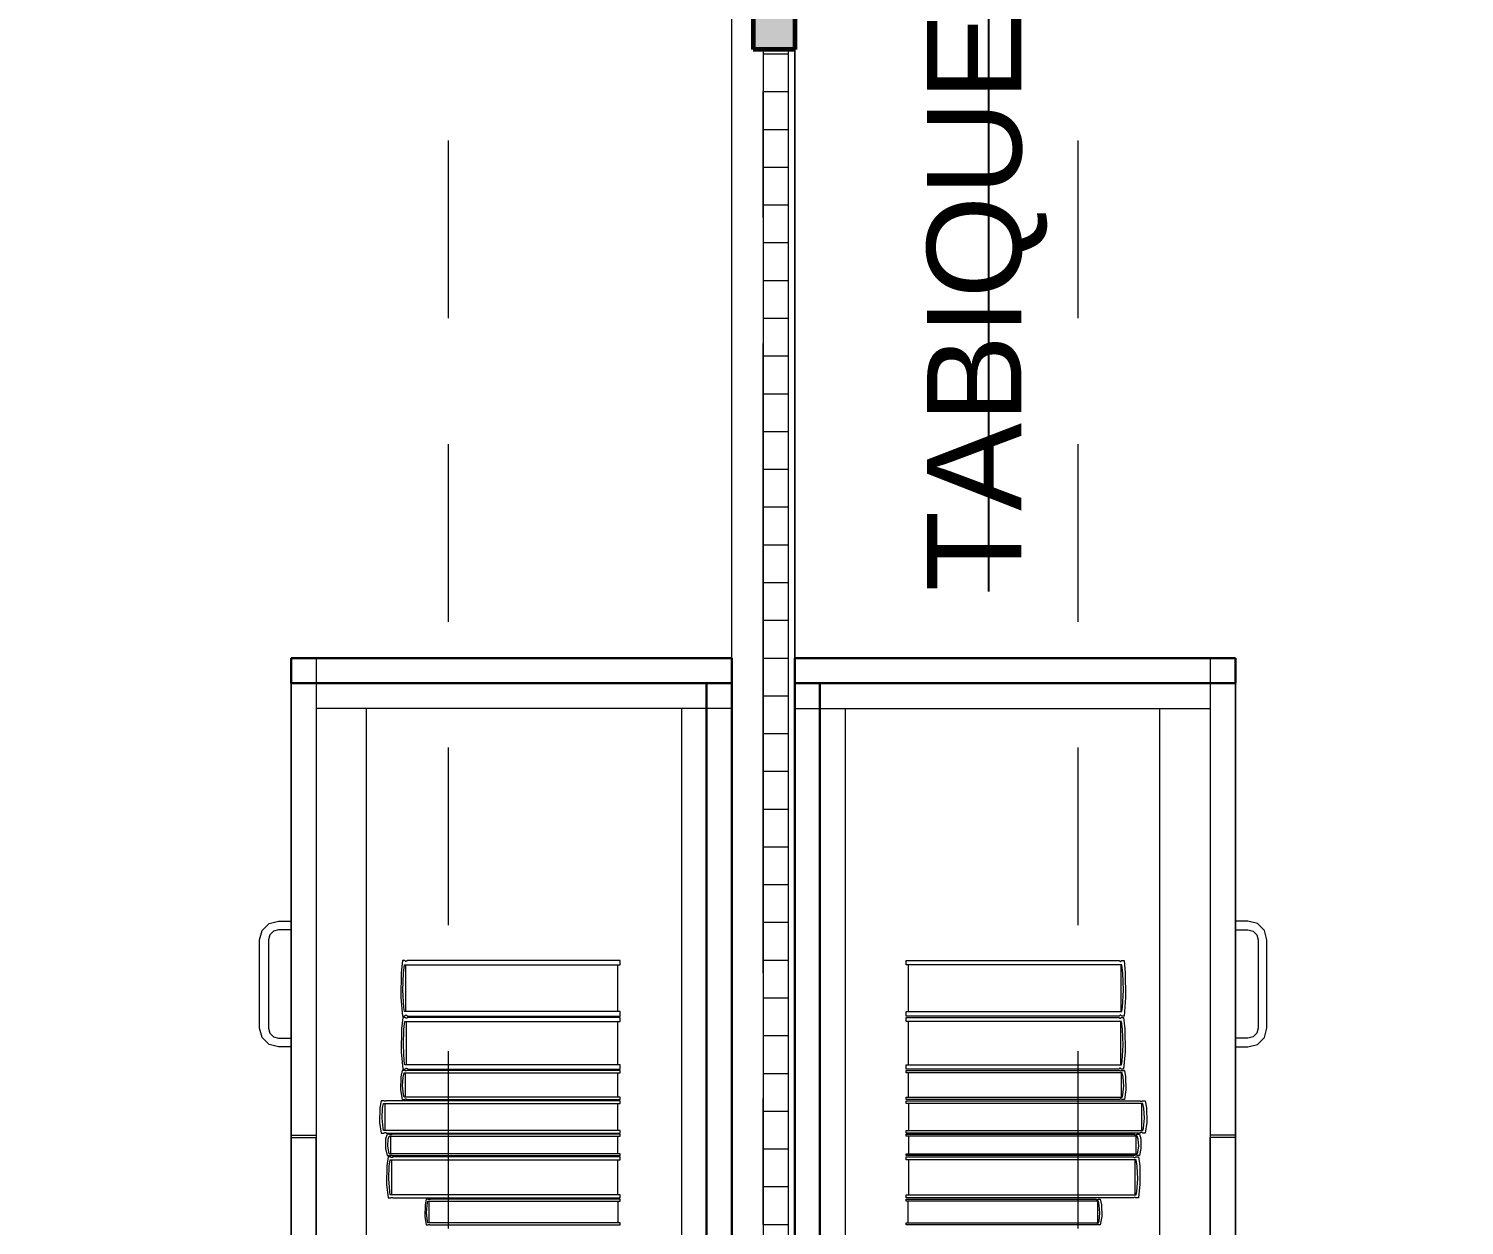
# Model space of a CAD drawing. Header units: inches. Extents: x -19 to 5698, y -728 to 92.
# Drawn here: x 122.237 to 123.377, y 31.649 to 32.6 of the extents above; entities that cross this region are included whole.
import ezdxf

# ---------------------------------------------------------------- set-up
doc = ezdxf.new("R2010")
doc.units = ezdxf.units.IN
doc.header["$MEASUREMENT"] = 0
doc.set_wipeout_variables(frame=1)
for name, pattern in [('Hidden Line', [0.195611, 0.141111, -0.0545]), ('Punto & Raya', [0.65, 0.5, -0.075, 0, -0.075]), ('Wipeout_Contour', [1, 0, -1])]:
    doc.linetypes.add(name, pattern=pattern)
doc.layers.get('0').update_dxf_attribs({"color": 61})
for name, color, linetype in [('02 _ ARQ _ ALB _ Ejes Generales', 251, 'Continuous'), ('02 _ ARQ _ ZON _ Espacio.3D', 7, 'Continuous'), ('08 _ STR _ EXT _ 09 Vigas', 251, 'Continuous'), ('Acabado - Muros', 7, 'Continuous'), ('Interior - Mobiliario', 7, 'Continuous'), ('Notas - Etiquetas', 7, 'Continuous')]:
    doc.layers.add(name, color=color, linetype=linetype)
doc.styles.add('Estilo_Generado_4', font='swisse.ttf')
doc.dimstyles.new('Estilo_Generado__8', dxfattribs={"dimtxt": 0.18, "dimasz": 0.0912, "dimexe": 0.18, "dimexo": 0.0625, "dimgap": 0, "dimtad": 0, "dimtih": 1, "dimtoh": 1, "dimdec": 4, "dimzin": 0, "dimdsep": 46, "dimcen": 0.09, "dimadec": 0, "dimazin": 0, "dimtfac": 1, "dimtdec": 4, "dimtmove": 0, "dimatfit": 3, "dimldrblk": 'ARROWHEAD_5', "dimfxl": 1, "dimtolj": 1, "dimtzin": 0, "dimarcsym": 0})

# ---------------------------------------------------------------- blocks, each defined once
blk = doc.blocks.new('ARROWHEAD_5')
at = {"linetype": 'Continuous', "lineweight": 0}
blk.add_hatch(color=0, dxfattribs=at).paths.add_polyline_path([(-1, 0.2679), (0, 0), (-1, -0.2679)])
at = {"color": 0, "linetype": 'Continuous', "lineweight": 0}
blk.add_line((0, 0), (-1, 0), dxfattribs=at)

msp = doc.modelspace()

# ---------------------------------------------------------------- linework, layer by layer
at = {"layer": '02 _ ARQ _ ZON _ Espacio.3D', "color": 254, "linetype": 'Continuous', "lineweight": 0, "flags": 128}
for points in [[(108.57, 31.0002), (112.57, 31.0001), (112.57, 29.6999), (115.57, 29.7), (115.57, 30.8002), (116.07, 30.8001), (116.07, 30.2), (116.67, 30.1999), (116.67, 29.7), (122.57, 29.7), (122.57, 30.2), (122.57, 30.6), (122.812, 30.6), (122.812, 39), (122.57, 39), (122.57, 39.75), (116.07, 39.75), (116.07, 39.65), (116.07, 39), (115.57, 39), (115.57, 39.4), (109.07, 39.4), (109.0699, 39), (108.5699, 39)], [(126.5479, 39.4), (123.07, 39.4), (123.07, 39), (122.845, 39), (122.845, 30.6), (123.07, 30.6), (123.07, 30.1999), (123.07, 29.75), (129.57, 29.75)]]:
    msp.add_lwpolyline(points, dxfattribs=at)
at = {"layer": 'Interior - Mobiliario', "color": 175, "linetype": 'Continuous', "lineweight": 13}
for p, q in [((122.775, 32.08), (122.465, 32.08)), ((122.465, 32.08), (122.465, 30.62)), ((122.775, 30.62), (122.775, 32.08)), ((122.865, 32.08), (123.175, 32.08)), ((122.865, 30.62), (122.865, 32.08)), ((123.175, 32.08), (123.175, 30.62)), ((122.505, 32.06), (122.465, 32.06)), ((122.465, 32.06), (122.465, 30.64)), ((122.755, 32.06), (122.505, 32.06)), ((122.505, 30.64), (122.505, 32.06)), ((122.755, 32.06), (122.755, 30.64)), ((122.885, 32.06), (123.135, 32.06)), ((122.885, 32.06), (122.885, 30.64)), ((123.135, 32.06), (123.175, 32.06)), ((123.135, 30.64), (123.135, 32.06)), ((123.175, 32.06), (123.175, 30.64)), ((122.42, 31.876), (122.422, 31.8835)), ((122.422, 31.8835), (122.4275, 31.889)), ((122.4275, 31.889), (122.435, 31.891)), ((122.431, 31.8829), (122.428, 31.88)), ((122.435, 31.884), (122.431, 31.8829)), ((122.435, 31.891), (122.445, 31.891)), ((122.445, 31.884), (122.435, 31.884)), ((122.445, 31.891), (122.445, 31.884)), ((123.205, 31.891), (123.195, 31.891)), ((123.195, 31.891), (123.195, 31.884)), ((123.195, 31.884), (123.205, 31.884)), ((123.2125, 31.889), (123.205, 31.891)), ((123.205, 31.884), (123.209, 31.8829)), ((123.209, 31.8829), (123.2119, 31.88)), ((123.218, 31.8835), (123.2125, 31.889)), ((123.22, 31.876), (123.218, 31.8835)), ((122.42, 31.806), (122.42, 31.876)), ((122.428, 31.88), (122.427, 31.876)), ((122.427, 31.876), (122.427, 31.806)), ((123.2119, 31.88), (123.213, 31.876)), ((123.213, 31.876), (123.213, 31.806)), ((123.22, 31.806), (123.22, 31.876)), ((122.5334, 31.8597), (122.5324, 31.85)), ((122.5352, 31.8597), (122.5334, 31.8597)), ((122.5353, 31.8596), (122.5352, 31.8597)), ((122.5355, 31.8593), (122.5353, 31.8596)), ((122.5358, 31.8591), (122.5355, 31.8593)), ((122.536, 31.859), (122.5358, 31.8591)), ((122.5363, 31.859), (122.536, 31.859)), ((122.5365, 31.8591), (122.5363, 31.859)), ((122.5368, 31.8592), (122.5365, 31.8591)), ((122.537, 31.8595), (122.5368, 31.8592)), ((122.5371, 31.8597), (122.537, 31.8595)), ((122.7063, 31.8597), (122.5371, 31.8597)), ((122.7063, 31.8562), (122.7063, 31.8597)), ((122.9336, 31.8562), (122.9336, 31.8597)), ((122.9336, 31.8597), (123.1028, 31.8597)), ((123.1028, 31.8597), (123.1029, 31.8595)), ((123.1029, 31.8595), (123.1032, 31.8592)), ((123.1032, 31.8592), (123.1034, 31.8591)), ((123.1034, 31.8591), (123.1037, 31.859)), ((123.1037, 31.859), (123.1039, 31.859)), ((123.1039, 31.859), (123.1042, 31.8591)), ((123.1042, 31.8591), (123.1044, 31.8593)), ((123.1044, 31.8593), (123.1046, 31.8596)), ((123.1046, 31.8596), (123.1047, 31.8597)), ((123.1047, 31.8597), (123.1066, 31.8597)), ((123.1066, 31.8597), (123.1075, 31.85)), ((122.5324, 31.85), (122.5322, 31.8303)), ((122.5338, 31.836), (122.5343, 31.8496)), ((122.5343, 31.8496), (122.5351, 31.8562)), ((122.5351, 31.8562), (122.7063, 31.8562)), ((122.5359, 31.8562), (122.5359, 31.8191)), ((122.7046, 31.8191), (122.7046, 31.8562)), ((123.1049, 31.8562), (122.9336, 31.8562)), ((122.9354, 31.8191), (122.9354, 31.8562)), ((123.104, 31.8562), (123.104, 31.8191)), ((123.1057, 31.8496), (123.1049, 31.8562)), ((123.1061, 31.836), (123.1057, 31.8496)), ((123.1075, 31.85), (123.1078, 31.8303)), ((122.5346, 31.8224), (122.5338, 31.836)), ((123.1054, 31.8224), (123.1061, 31.836)), ((122.5322, 31.8303), (122.5334, 31.8155)), ((123.1078, 31.8303), (123.1066, 31.8155)), ((122.5337, 31.8145), (122.5328, 31.8055)), ((122.5334, 31.8155), (122.5352, 31.8155)), ((122.5356, 31.8145), (122.5337, 31.8145)), ((122.5351, 31.8191), (122.5346, 31.8224)), ((122.7063, 31.8191), (122.5351, 31.8191)), ((122.5352, 31.8155), (122.5354, 31.8158)), ((122.5354, 31.8158), (122.5356, 31.816)), ((122.5356, 31.816), (122.5358, 31.8162)), ((122.5357, 31.8144), (122.5356, 31.8145)), ((122.5359, 31.8141), (122.5357, 31.8144)), ((122.5358, 31.8162), (122.5361, 31.8163)), ((122.5361, 31.814), (122.5359, 31.8141)), ((122.5361, 31.8163), (122.5363, 31.8163)), ((122.5364, 31.8139), (122.5361, 31.814)), ((122.5363, 31.8163), (122.5366, 31.8162)), ((122.5366, 31.8139), (122.5364, 31.8139)), ((122.5366, 31.8162), (122.5368, 31.816)), ((122.5369, 31.8139), (122.5366, 31.8139)), ((122.5368, 31.816), (122.5371, 31.8157)), ((122.5371, 31.8141), (122.5369, 31.8139)), ((122.5371, 31.8157), (122.5371, 31.8155)), ((122.5371, 31.8155), (122.7063, 31.8155)), ((122.5373, 31.8143), (122.5371, 31.8141)), ((122.5375, 31.8145), (122.5373, 31.8143)), ((122.7063, 31.8145), (122.5375, 31.8145)), ((122.7063, 31.8155), (122.7063, 31.8191)), ((122.7063, 31.8112), (122.7063, 31.8145)), ((122.9336, 31.8155), (122.9336, 31.8191)), ((122.9336, 31.8191), (123.1049, 31.8191)), ((123.1028, 31.8155), (122.9336, 31.8155)), ((122.9336, 31.8112), (122.9336, 31.8145)), ((122.9336, 31.8145), (123.1025, 31.8145)), ((123.1025, 31.8145), (123.1026, 31.8143)), ((123.1026, 31.8143), (123.1028, 31.8141)), ((123.1029, 31.8157), (123.1028, 31.8155)), ((123.1028, 31.8141), (123.1031, 31.8139)), ((123.1031, 31.816), (123.1029, 31.8157)), ((123.1034, 31.8162), (123.1031, 31.816)), ((123.1031, 31.8139), (123.1033, 31.8139)), ((123.1033, 31.8139), (123.1036, 31.8139)), ((123.1036, 31.8163), (123.1034, 31.8162)), ((123.1039, 31.8163), (123.1036, 31.8163)), ((123.1036, 31.8139), (123.1038, 31.814)), ((123.1038, 31.814), (123.1041, 31.8141)), ((123.1041, 31.8162), (123.1039, 31.8163)), ((123.1043, 31.816), (123.1041, 31.8162)), ((123.1041, 31.8141), (123.1043, 31.8144)), ((123.1046, 31.8158), (123.1043, 31.816)), ((123.1043, 31.8144), (123.1044, 31.8145)), ((123.1044, 31.8145), (123.1062, 31.8145)), ((123.1047, 31.8155), (123.1046, 31.8158)), ((123.1066, 31.8155), (123.1047, 31.8155)), ((123.1049, 31.8191), (123.1054, 31.8224)), ((123.1062, 31.8145), (123.1072, 31.8055)), ((122.422, 31.7985), (122.42, 31.806)), ((122.427, 31.806), (122.428, 31.802)), ((122.428, 31.802), (122.431, 31.7991)), ((122.5328, 31.8055), (122.5325, 31.7871)), ((122.5342, 31.7924), (122.5346, 31.8051)), ((122.5346, 31.8051), (122.5354, 31.8112)), ((122.5354, 31.8112), (122.7063, 31.8112)), ((122.5363, 31.8112), (122.5363, 31.7767)), ((122.7046, 31.7767), (122.7046, 31.8112)), ((123.1045, 31.8112), (122.9336, 31.8112)), ((122.9354, 31.7767), (122.9354, 31.8112)), ((123.1037, 31.8112), (123.1037, 31.7767)), ((123.1053, 31.8051), (123.1045, 31.8112)), ((123.1058, 31.7924), (123.1053, 31.8051)), ((123.1072, 31.8055), (123.1074, 31.7871)), ((123.2119, 31.802), (123.209, 31.7991)), ((123.213, 31.806), (123.2119, 31.802)), ((123.218, 31.7985), (123.22, 31.806)), ((122.4275, 31.793), (122.422, 31.7985)), ((122.435, 31.791), (122.4275, 31.793)), ((122.431, 31.7991), (122.435, 31.798)), ((122.435, 31.798), (122.445, 31.798)), ((122.445, 31.791), (122.435, 31.791)), ((122.445, 31.798), (122.445, 31.791)), ((122.5349, 31.7798), (122.5342, 31.7924)), ((123.105, 31.7798), (123.1058, 31.7924)), ((123.205, 31.798), (123.195, 31.798)), ((123.195, 31.798), (123.195, 31.791)), ((123.195, 31.791), (123.205, 31.791)), ((123.209, 31.7991), (123.205, 31.798)), ((123.205, 31.791), (123.2125, 31.793)), ((123.2125, 31.793), (123.218, 31.7985)), ((122.5325, 31.7871), (122.5337, 31.7734)), ((122.5354, 31.7767), (122.5349, 31.7798)), ((123.1045, 31.7767), (123.105, 31.7798)), ((123.1074, 31.7871), (123.1062, 31.7734)), ((122.5322, 31.7673), (122.5319, 31.757)), ((122.5331, 31.7724), (122.5322, 31.7673)), ((122.535, 31.7724), (122.5331, 31.7724)), ((122.5336, 31.76), (122.534, 31.7671)), ((122.5337, 31.7734), (122.5356, 31.7734)), ((122.534, 31.7671), (122.5348, 31.7705)), ((122.5348, 31.7705), (122.7063, 31.7705)), ((122.5351, 31.7723), (122.535, 31.7724)), ((122.5353, 31.7722), (122.5351, 31.7723)), ((122.5355, 31.7721), (122.5353, 31.7722)), ((122.7063, 31.7767), (122.5354, 31.7767)), ((122.5358, 31.772), (122.5355, 31.7721)), ((122.5356, 31.7734), (122.5357, 31.7736)), ((122.5357, 31.7736), (122.5359, 31.7738)), ((122.5357, 31.7705), (122.5357, 31.7511)), ((122.5361, 31.772), (122.5358, 31.772)), ((122.5359, 31.7738), (122.5362, 31.774)), ((122.5363, 31.772), (122.5361, 31.772)), ((122.5362, 31.774), (122.5364, 31.7741)), ((122.5365, 31.7721), (122.5363, 31.772)), ((122.5364, 31.7741), (122.5367, 31.7741)), ((122.5368, 31.7723), (122.5365, 31.7721)), ((122.5367, 31.7741), (122.5369, 31.774)), ((122.5369, 31.7724), (122.5368, 31.7723)), ((122.5369, 31.774), (122.5372, 31.7738)), ((122.7063, 31.7724), (122.5369, 31.7724)), ((122.5372, 31.7738), (122.5374, 31.7735)), ((122.5374, 31.7735), (122.5375, 31.7734)), ((122.5375, 31.7734), (122.7063, 31.7734)), ((122.7046, 31.7511), (122.7046, 31.7705)), ((122.7063, 31.7734), (122.7063, 31.7767)), ((122.7063, 31.7705), (122.7063, 31.7724)), ((122.9336, 31.7734), (122.9336, 31.7767)), ((122.9336, 31.7767), (123.1045, 31.7767)), ((123.1025, 31.7734), (122.9336, 31.7734)), ((122.9336, 31.7705), (122.9336, 31.7724)), ((122.9336, 31.7724), (123.103, 31.7724)), ((123.1051, 31.7705), (122.9336, 31.7705)), ((122.9354, 31.7511), (122.9354, 31.7705)), ((123.1026, 31.7735), (123.1025, 31.7734)), ((123.1028, 31.7738), (123.1026, 31.7735)), ((123.103, 31.774), (123.1028, 31.7738)), ((123.1033, 31.7741), (123.103, 31.774)), ((123.103, 31.7724), (123.1032, 31.7723)), ((123.1032, 31.7723), (123.1034, 31.7721)), ((123.1035, 31.7741), (123.1033, 31.7741)), ((123.1034, 31.7721), (123.1036, 31.772)), ((123.1038, 31.774), (123.1035, 31.7741)), ((123.1036, 31.772), (123.1039, 31.772)), ((123.104, 31.7738), (123.1038, 31.774)), ((123.1039, 31.772), (123.1041, 31.772)), ((123.1042, 31.7736), (123.104, 31.7738)), ((123.1041, 31.772), (123.1044, 31.7721)), ((123.1044, 31.7734), (123.1042, 31.7736)), ((123.1042, 31.7705), (123.1042, 31.7511)), ((123.1062, 31.7734), (123.1044, 31.7734)), ((123.1044, 31.7721), (123.1046, 31.7722)), ((123.1046, 31.7722), (123.1049, 31.7723)), ((123.1049, 31.7723), (123.105, 31.7724)), ((123.105, 31.7724), (123.1068, 31.7724)), ((123.1059, 31.7671), (123.1051, 31.7705)), ((123.1063, 31.76), (123.1059, 31.7671)), ((123.1068, 31.7724), (123.1078, 31.7673)), ((123.1078, 31.7673), (123.108, 31.757)), ((122.5319, 31.757), (122.5331, 31.7493)), ((122.5343, 31.7529), (122.5336, 31.76)), ((123.1056, 31.7529), (123.1063, 31.76)), ((123.108, 31.757), (123.1068, 31.7493)), ((122.5166, 31.7483), (122.5156, 31.7426)), ((122.5187, 31.7483), (122.5166, 31.7483)), ((122.5176, 31.7424), (122.5185, 31.7462)), ((122.5185, 31.7462), (122.7063, 31.7462)), ((122.5188, 31.7482), (122.5187, 31.7483)), ((122.519, 31.748), (122.5188, 31.7482)), ((122.5193, 31.7479), (122.519, 31.748)), ((122.5196, 31.7479), (122.5193, 31.7479)), ((122.5195, 31.7462), (122.5195, 31.7246)), ((122.5198, 31.7479), (122.5196, 31.7479)), ((122.5201, 31.7479), (122.5198, 31.7479)), ((122.5204, 31.748), (122.5201, 31.7479)), ((122.5206, 31.7482), (122.5204, 31.748)), ((122.5208, 31.7483), (122.5206, 31.7482)), ((122.7063, 31.7483), (122.5208, 31.7483)), ((122.5331, 31.7493), (122.535, 31.7493)), ((122.5348, 31.7511), (122.5343, 31.7529)), ((122.7063, 31.7511), (122.5348, 31.7511)), ((122.535, 31.7493), (122.5351, 31.7494)), ((122.5351, 31.7494), (122.5354, 31.7495)), ((122.5354, 31.7495), (122.5356, 31.7496)), ((122.5356, 31.7496), (122.5359, 31.7497)), ((122.5359, 31.7497), (122.5361, 31.7497)), ((122.5361, 31.7497), (122.5364, 31.7496)), ((122.5364, 31.7496), (122.5366, 31.7495)), ((122.5366, 31.7495), (122.5368, 31.7494)), ((122.5368, 31.7494), (122.5369, 31.7493)), ((122.5369, 31.7493), (122.7063, 31.7493)), ((122.7044, 31.7246), (122.7044, 31.7462)), ((122.7063, 31.7493), (122.7063, 31.7511)), ((122.7063, 31.7462), (122.7063, 31.7483)), ((122.9336, 31.7493), (122.9336, 31.7511)), ((122.9336, 31.7511), (123.1051, 31.7511)), ((123.103, 31.7493), (122.9336, 31.7493)), ((122.9336, 31.7462), (122.9336, 31.7483)), ((122.9336, 31.7483), (123.1192, 31.7483)), ((123.1214, 31.7462), (122.9336, 31.7462)), ((122.9355, 31.7246), (122.9355, 31.7462)), ((123.1031, 31.7494), (123.103, 31.7493)), ((123.1033, 31.7495), (123.1031, 31.7494)), ((123.1036, 31.7496), (123.1033, 31.7495)), ((123.1038, 31.7497), (123.1036, 31.7496)), ((123.1041, 31.7497), (123.1038, 31.7497)), ((123.1043, 31.7496), (123.1041, 31.7497)), ((123.1046, 31.7495), (123.1043, 31.7496)), ((123.1048, 31.7494), (123.1046, 31.7495)), ((123.105, 31.7493), (123.1048, 31.7494)), ((123.1068, 31.7493), (123.105, 31.7493)), ((123.1051, 31.7511), (123.1056, 31.7529)), ((123.1192, 31.7483), (123.1193, 31.7482)), ((123.1193, 31.7482), (123.1196, 31.748)), ((123.1196, 31.748), (123.1198, 31.7479)), ((123.1198, 31.7479), (123.1201, 31.7479)), ((123.1201, 31.7479), (123.1204, 31.7479)), ((123.1204, 31.7479), (123.1207, 31.7479)), ((123.1205, 31.7462), (123.1205, 31.7246)), ((123.1207, 31.7479), (123.1209, 31.748)), ((123.1209, 31.748), (123.1212, 31.7482)), ((123.1212, 31.7482), (123.1213, 31.7483)), ((123.1213, 31.7483), (123.1233, 31.7483)), ((123.1223, 31.7424), (123.1214, 31.7462)), ((123.1233, 31.7483), (123.1244, 31.7426)), ((122.5156, 31.7426), (122.5153, 31.7311)), ((122.5172, 31.7345), (122.5176, 31.7424)), ((122.518, 31.7266), (122.5172, 31.7345)), ((123.122, 31.7266), (123.1228, 31.7345)), ((123.1228, 31.7345), (123.1223, 31.7424)), ((123.1244, 31.7426), (123.1246, 31.7311)), ((122.445, 31.721), (122.465, 31.721)), ((122.5153, 31.7311), (122.5166, 31.7226)), ((122.5166, 31.7226), (122.5187, 31.7226)), ((122.5185, 31.7246), (122.518, 31.7266)), ((122.7063, 31.7246), (122.5185, 31.7246)), ((122.5187, 31.7226), (122.5188, 31.7227)), ((122.5188, 31.7227), (122.5191, 31.7228)), ((122.5191, 31.7228), (122.5193, 31.7229)), ((122.5193, 31.7229), (122.5196, 31.723)), ((122.5196, 31.723), (122.5199, 31.723)), ((122.5199, 31.723), (122.5202, 31.7229)), ((122.5212, 31.7216), (122.5201, 31.7179)), ((122.5202, 31.7229), (122.5204, 31.7228)), ((122.5204, 31.7228), (122.5207, 31.7227)), ((122.5207, 31.7227), (122.5208, 31.7226)), ((122.5208, 31.7226), (122.7063, 31.7226)), ((122.5232, 31.7216), (122.5212, 31.7216)), ((122.5233, 31.7215), (122.5232, 31.7216)), ((122.5235, 31.7214), (122.5233, 31.7215)), ((122.5238, 31.7213), (122.5235, 31.7214)), ((122.524, 31.7213), (122.5238, 31.7213)), ((122.5243, 31.7213), (122.524, 31.7213)), ((122.5246, 31.7213), (122.5243, 31.7213)), ((122.5248, 31.7214), (122.5246, 31.7213)), ((122.5251, 31.7215), (122.5248, 31.7214)), ((122.5252, 31.7216), (122.5251, 31.7215)), ((122.7063, 31.7216), (122.5252, 31.7216)), ((122.7063, 31.7226), (122.7063, 31.7246)), ((122.7063, 31.7202), (122.7063, 31.7216)), ((122.9336, 31.7226), (122.9336, 31.7246)), ((122.9336, 31.7246), (123.1214, 31.7246)), ((123.1192, 31.7226), (122.9336, 31.7226)), ((122.9336, 31.7202), (122.9336, 31.7216)), ((122.9336, 31.7216), (123.1147, 31.7216)), ((123.1147, 31.7216), (123.1149, 31.7215)), ((123.1149, 31.7215), (123.1151, 31.7214)), ((123.1151, 31.7214), (123.1154, 31.7213)), ((123.1154, 31.7213), (123.1156, 31.7213)), ((123.1156, 31.7213), (123.1159, 31.7213)), ((123.1159, 31.7213), (123.1162, 31.7213)), ((123.1162, 31.7213), (123.1164, 31.7214)), ((123.1164, 31.7214), (123.1167, 31.7215)), ((123.1167, 31.7215), (123.1168, 31.7216)), ((123.1168, 31.7216), (123.1188, 31.7216)), ((123.1188, 31.7216), (123.1198, 31.7179)), ((123.1193, 31.7227), (123.1192, 31.7226)), ((123.1195, 31.7228), (123.1193, 31.7227)), ((123.1198, 31.7229), (123.1195, 31.7228)), ((123.12, 31.723), (123.1198, 31.7229)), ((123.1203, 31.723), (123.12, 31.723)), ((123.1206, 31.7229), (123.1203, 31.723)), ((123.1209, 31.7228), (123.1206, 31.7229)), ((123.1211, 31.7227), (123.1209, 31.7228)), ((123.1213, 31.7226), (123.1211, 31.7227)), ((123.1233, 31.7226), (123.1213, 31.7226)), ((123.1214, 31.7246), (123.122, 31.7266)), ((123.1246, 31.7311), (123.1233, 31.7226)), ((123.195, 31.721), (123.175, 31.721)), ((122.445, 31.36), (122.445, 31.719)), ((122.445, 31.719), (122.465, 31.719)), ((122.465, 31.36), (122.465, 31.719)), ((122.5201, 31.7179), (122.5199, 31.7104)), ((122.5199, 31.7104), (122.5212, 31.7048)), ((122.5217, 31.7125), (122.5222, 31.7177)), ((122.5225, 31.7074), (122.5217, 31.7125)), ((122.5222, 31.7177), (122.523, 31.7202)), ((122.523, 31.7202), (122.7063, 31.7202)), ((122.5239, 31.7202), (122.5239, 31.7061)), ((122.7045, 31.7061), (122.7045, 31.7202)), ((123.1169, 31.7202), (122.9336, 31.7202)), ((122.9355, 31.7061), (122.9355, 31.7202)), ((123.116, 31.7202), (123.116, 31.7061)), ((123.1178, 31.7177), (123.1169, 31.7202)), ((123.1175, 31.7074), (123.1183, 31.7125)), ((123.1183, 31.7125), (123.1178, 31.7177)), ((123.12, 31.7104), (123.1188, 31.7048)), ((123.1198, 31.7179), (123.12, 31.7104)), ((123.175, 31.36), (123.175, 31.719)), ((123.195, 31.719), (123.175, 31.719)), ((123.195, 31.36), (123.195, 31.719)), ((122.522, 31.7038), (122.521, 31.6966)), ((122.5212, 31.7048), (122.5232, 31.7048)), ((122.524, 31.7038), (122.522, 31.7038)), ((122.523, 31.7061), (122.5225, 31.7074)), ((122.7063, 31.7061), (122.523, 31.7061)), ((122.523, 31.6962), (122.5238, 31.7012)), ((122.5232, 31.7048), (122.5233, 31.7049)), ((122.5233, 31.7049), (122.5236, 31.705)), ((122.5236, 31.705), (122.5238, 31.705)), ((122.5238, 31.705), (122.5241, 31.7051)), ((122.5238, 31.7012), (122.7063, 31.7012)), ((122.5241, 31.7037), (122.524, 31.7038)), ((122.5241, 31.7051), (122.5244, 31.7051)), ((122.5243, 31.7035), (122.5241, 31.7037)), ((122.5246, 31.7033), (122.5243, 31.7035)), ((122.5244, 31.7051), (122.5246, 31.705)), ((122.5246, 31.705), (122.5249, 31.705)), ((122.5248, 31.7032), (122.5246, 31.7033)), ((122.5247, 31.7012), (122.5247, 31.6736)), ((122.5251, 31.7032), (122.5248, 31.7032)), ((122.5249, 31.705), (122.5251, 31.7049)), ((122.5251, 31.7049), (122.5252, 31.7048)), ((122.5254, 31.7033), (122.5251, 31.7032)), ((122.5252, 31.7048), (122.7063, 31.7048)), ((122.5256, 31.7034), (122.5254, 31.7033)), ((122.5259, 31.7036), (122.5256, 31.7034)), ((122.526, 31.7038), (122.5259, 31.7036)), ((122.7063, 31.7038), (122.526, 31.7038)), ((122.7045, 31.6736), (122.7045, 31.7012)), ((122.7063, 31.7048), (122.7063, 31.7061)), ((122.7063, 31.7012), (122.7063, 31.7038)), ((122.9336, 31.7048), (122.9336, 31.7061)), ((122.9336, 31.7061), (123.1169, 31.7061)), ((123.1147, 31.7048), (122.9336, 31.7048)), ((122.9336, 31.7012), (122.9336, 31.7038)), ((122.9336, 31.7038), (123.1139, 31.7038)), ((123.1161, 31.7012), (122.9336, 31.7012)), ((122.9355, 31.6736), (122.9355, 31.7012)), ((123.1139, 31.7038), (123.1141, 31.7036)), ((123.1141, 31.7036), (123.1143, 31.7034)), ((123.1143, 31.7034), (123.1146, 31.7033)), ((123.1146, 31.7033), (123.1148, 31.7032)), ((123.1148, 31.7049), (123.1147, 31.7048)), ((123.1151, 31.705), (123.1148, 31.7049)), ((123.1148, 31.7032), (123.1151, 31.7032)), ((123.1153, 31.705), (123.1151, 31.705)), ((123.1151, 31.7032), (123.1154, 31.7033)), ((123.1152, 31.7012), (123.1152, 31.6736)), ((123.1156, 31.7051), (123.1153, 31.705)), ((123.1154, 31.7033), (123.1156, 31.7035)), ((123.1159, 31.7051), (123.1156, 31.7051)), ((123.1156, 31.7035), (123.1159, 31.7037)), ((123.1161, 31.705), (123.1159, 31.7051)), ((123.1159, 31.7037), (123.116, 31.7038)), ((123.116, 31.7038), (123.118, 31.7038)), ((123.1164, 31.705), (123.1161, 31.705)), ((123.117, 31.6962), (123.1161, 31.7012)), ((123.1166, 31.7049), (123.1164, 31.705)), ((123.1168, 31.7048), (123.1166, 31.7049)), ((123.1188, 31.7048), (123.1168, 31.7048)), ((123.1169, 31.7061), (123.1175, 31.7074)), ((123.118, 31.7038), (123.119, 31.6966)), ((122.521, 31.6966), (122.5207, 31.6819)), ((122.5225, 31.6862), (122.523, 31.6962)), ((123.1174, 31.6862), (123.117, 31.6962)), ((123.119, 31.6966), (123.1192, 31.6819)), ((122.5207, 31.6819), (122.522, 31.671)), ((122.5233, 31.6761), (122.5225, 31.6862)), ((122.5238, 31.6736), (122.5233, 31.6761)), ((123.1161, 31.6736), (123.1167, 31.6761)), ((123.1167, 31.6761), (123.1174, 31.6862)), ((123.1192, 31.6819), (123.118, 31.671)), ((122.522, 31.671), (122.524, 31.671)), ((122.7063, 31.6736), (122.5238, 31.6736)), ((122.524, 31.671), (122.5241, 31.6712)), ((122.5241, 31.6712), (122.5244, 31.6714)), ((122.5244, 31.6714), (122.5246, 31.6715)), ((122.5246, 31.6715), (122.5249, 31.6715)), ((122.5249, 31.6715), (122.5252, 31.6715)), ((122.5252, 31.6715), (122.5254, 31.6715)), ((122.5254, 31.6715), (122.5257, 31.6713)), ((122.5257, 31.6713), (122.5259, 31.6711)), ((122.5259, 31.6711), (122.526, 31.671)), ((122.526, 31.671), (122.7063, 31.671)), ((122.5514, 31.6655), (122.5512, 31.6564)), ((122.5522, 31.67), (122.5514, 31.6655)), ((122.5539, 31.67), (122.5522, 31.67)), ((122.5526, 31.659), (122.553, 31.6653)), ((122.553, 31.6653), (122.5537, 31.6684)), ((122.5537, 31.6684), (122.7063, 31.6684)), ((122.554, 31.6699), (122.5539, 31.67)), ((122.5542, 31.6698), (122.554, 31.6699)), ((122.5544, 31.6697), (122.5542, 31.6698)), ((122.5546, 31.6697), (122.5544, 31.6697)), ((122.5545, 31.6684), (122.5545, 31.6512)), ((122.5548, 31.6696), (122.5546, 31.6697)), ((122.555, 31.6697), (122.5548, 31.6696)), ((122.5553, 31.6698), (122.555, 31.6697)), ((122.5555, 31.6699), (122.5553, 31.6698)), ((122.5556, 31.67), (122.5555, 31.6699)), ((122.7063, 31.67), (122.5556, 31.67)), ((122.7048, 31.6512), (122.7048, 31.6684)), ((122.7063, 31.671), (122.7063, 31.6736)), ((122.7063, 31.6684), (122.7063, 31.67)), ((122.9336, 31.671), (122.9336, 31.6736)), ((122.9336, 31.6736), (123.1161, 31.6736)), ((123.1139, 31.671), (122.9336, 31.671)), ((122.9336, 31.6684), (122.9336, 31.67)), ((122.9336, 31.67), (123.0844, 31.67)), ((123.0862, 31.6684), (122.9336, 31.6684)), ((122.9352, 31.6512), (122.9352, 31.6684)), ((123.0844, 31.67), (123.0845, 31.6699)), ((123.0845, 31.6699), (123.0847, 31.6698)), ((123.0847, 31.6698), (123.0849, 31.6697)), ((123.0849, 31.6697), (123.0851, 31.6696)), ((123.0851, 31.6696), (123.0854, 31.6697)), ((123.0854, 31.6697), (123.0856, 31.6697)), ((123.0854, 31.6684), (123.0854, 31.6512)), ((123.0856, 31.6697), (123.0858, 31.6698)), ((123.0858, 31.6698), (123.086, 31.6699)), ((123.086, 31.6699), (123.0861, 31.67)), ((123.0861, 31.67), (123.0877, 31.67)), ((123.0869, 31.6653), (123.0862, 31.6684)), ((123.0873, 31.659), (123.0869, 31.6653)), ((123.0877, 31.67), (123.0886, 31.6655)), ((123.0886, 31.6655), (123.0888, 31.6564)), ((123.114, 31.6711), (123.1139, 31.671)), ((123.1143, 31.6713), (123.114, 31.6711)), ((123.1145, 31.6715), (123.1143, 31.6713)), ((123.1148, 31.6715), (123.1145, 31.6715)), ((123.1151, 31.6715), (123.1148, 31.6715)), ((123.1153, 31.6715), (123.1151, 31.6715)), ((123.1156, 31.6714), (123.1153, 31.6715)), ((123.1158, 31.6712), (123.1156, 31.6714)), ((123.116, 31.671), (123.1158, 31.6712)), ((123.118, 31.671), (123.116, 31.671)), ((122.5512, 31.6564), (122.5522, 31.6496)), ((122.5533, 31.6528), (122.5526, 31.659)), ((122.5537, 31.6512), (122.5533, 31.6528)), ((123.0862, 31.6512), (123.0867, 31.6528)), ((123.0867, 31.6528), (123.0873, 31.659)), ((123.0888, 31.6564), (123.0877, 31.6496)), ((122.5522, 31.6496), (122.5539, 31.6496)), ((122.7063, 31.6512), (122.5537, 31.6512)), ((122.5539, 31.6496), (122.554, 31.6497)), ((122.554, 31.6497), (122.5542, 31.6498)), ((122.5542, 31.6498), (122.5544, 31.6499)), ((122.5544, 31.6499), (122.5546, 31.6499)), ((122.5546, 31.6499), (122.5549, 31.6499)), ((122.5549, 31.6499), (122.5551, 31.6499)), ((122.5551, 31.6499), (122.5553, 31.6498)), ((122.5553, 31.6498), (122.5555, 31.6497)), ((122.5555, 31.6497), (122.5556, 31.6496)), ((122.5556, 31.6496), (122.7063, 31.6496)), ((122.7063, 31.6496), (122.7063, 31.6512)), ((122.9336, 31.6496), (122.9336, 31.6512)), ((122.9336, 31.6512), (123.0862, 31.6512)), ((123.0844, 31.6496), (122.9336, 31.6496)), ((123.0846, 31.6498), (123.0844, 31.6497)), ((123.0844, 31.6497), (123.0844, 31.6496)), ((123.0849, 31.6499), (123.0846, 31.6498)), ((123.0851, 31.6499), (123.0849, 31.6499)), ((123.0853, 31.6499), (123.0851, 31.6499)), ((123.0855, 31.6499), (123.0853, 31.6499)), ((123.0857, 31.6498), (123.0855, 31.6499)), ((123.0859, 31.6497), (123.0857, 31.6498)), ((123.0861, 31.6496), (123.0859, 31.6497)), ((123.0877, 31.6496), (123.0861, 31.6496))]:
    msp.add_line(p, q, dxfattribs=at)

# ---------------------------------------------------------------- texts
at = {"layer": 'Notas - Etiquetas', "color": 171, "linetype": 'Continuous', "lineweight": 13, "insert": (122.9988, 32.1529), "char_height": 0.075, "attachment_point": 4, "rotation": 90, "style": 'Estilo_Generado_4'}
msp.add_mtext('\\A1;{\\pql;\\fSwis721 Ex BT|b0|i0|c0|p34;TABIQUERIA FIJA 2 (VER DETALLE)\\fSwis721 Ex BT|b0|i0|c0|p34; }', dxfattribs=at)

# ---------------------------------------------------------------- next in the draw order: wipeouts: each hides what was drawn before it
at = {"color": 254, "linetype": 'Wipeout_Contour', "lineweight": 0, "ltscale": 5010.29117}
msp.add_wipeout([(122.795, 32.6), (122.795, 30.7), (122.845, 30.7), (122.845, 32.5835), (122.812, 32.5835), (122.812, 32.6)], dxfattribs=at).dxf.layer = 'Acabado - Muros'

# ---------------------------------------------------------------- next in the draw order: linework, layer by layer
at = {"layer": 'Acabado - Muros', "color": 7, "linetype": 'Continuous', "lineweight": 60}
msp.add_line((122.812, 32.6165), (122.812, 32.5835), dxfattribs=at)
at = {"layer": 'Acabado - Muros', "color": 251, "linetype": 'Continuous', "lineweight": 13, "flags": 128}
for points in [[(122.795, 30.7), (122.795, 32.6), (122.795, 34.75)], [(122.845, 30.7), (122.845, 32.5835)]]:
    msp.add_lwpolyline(points, dxfattribs=at)

# ---------------------------------------------------------------- next in the draw order: wipeouts: each hides what was drawn before it
at = {"color": 254, "linetype": 'Wipeout_Contour', "lineweight": 0, "ltscale": 3339.957539}
msp.add_wipeout([(122.84, 32.5835), (122.82, 32.5835), (122.82, 30.7), (122.84, 30.7)], dxfattribs=at).dxf.layer = 'Acabado - Muros'
at = {"color": 254, "linetype": 'Wipeout_Contour', "lineweight": 0, "ltscale": 3339.732819}
msp.add_wipeout([(122.775, 32.08), (122.775, 30.62), (122.795, 30.62), (122.795, 32.08)], dxfattribs=at).dxf.layer = 'Interior - Mobiliario'

# ---------------------------------------------------------------- next in the draw order: hatches: boundary and pattern name
at = {"layer": 'Acabado - Muros', "linetype": 'Continuous', "lineweight": 0}
msp.add_hatch(color=254, dxfattribs=at).paths.add_polyline_path([(122.812, 32.6165), (122.812, 32.5835), (122.845, 32.5835), (122.845, 32.6165)])
h = msp.add_hatch(dxfattribs=at)
h.set_pattern_fill('CONTRACHAPADO_0002', color=254, style=0, pattern_type=2)
h.set_pattern_definition([(0, (92.500015, 6e-09), (0, 0.030000001), [])])
h.paths.add_polyline_path([(122.84, 32.5835), (122.82, 32.5835), (122.82, 30.7), (122.84, 30.7)])

# ---------------------------------------------------------------- next in the draw order: linework, layer by layer
at = {"layer": '02 _ ARQ _ ALB _ Ejes Generales', "color": 251, "linetype": 'Punto & Raya', "lineweight": 13, "true_color": 0x636466}
msp.add_line((122.82, 3.05), (122.82, 44.9), dxfattribs=at)
at = {"layer": 'Acabado - Muros', "color": 7, "linetype": 'Continuous', "lineweight": 60}
for p, q in [((122.845, 32.6165), (122.845, 32.5835)), ((122.845, 32.5835), (122.812, 32.5835))]:
    msp.add_line(p, q, dxfattribs=at)
at = {"layer": 'Acabado - Muros', "color": 7, "linetype": 'Continuous', "lineweight": 13, "flags": 128}
msp.add_lwpolyline([(122.84, 32.5835), (122.82, 32.5835), (122.82, 30.7), (122.84, 30.7)], close=True, dxfattribs=at)
at = {"layer": 'Interior - Mobiliario', "color": 175, "linetype": 'Continuous', "lineweight": 30}
for p, q in [((122.775, 32.08), (122.795, 32.08)), ((122.775, 30.62), (122.775, 32.08)), ((122.795, 30.62), (122.795, 32.08))]:
    msp.add_line(p, q, dxfattribs=at)
at = {"layer": 'Interior - Mobiliario', "color": 175, "linetype": 'Continuous', "lineweight": 13}
for p, q in [((122.795, 32.08), (122.775, 32.08)), ((122.775, 32.08), (122.775, 30.62)), ((122.795, 30.62), (122.795, 32.08)), ((122.795, 32.06), (122.755, 32.06)), ((122.795, 30.64), (122.795, 32.06))]:
    msp.add_line(p, q, dxfattribs=at)

# ---------------------------------------------------------------- next in the draw order: wipeouts: each hides what was drawn before it
at = {"color": 254, "linetype": 'Wipeout_Contour', "lineweight": 0, "ltscale": 3339.184534}
msp.add_wipeout([(122.445, 32.1), (122.445, 32.08), (122.795, 32.08), (122.795, 32.1)], dxfattribs=at).dxf.layer = 'Interior - Mobiliario'
at = {"color": 254, "linetype": 'Wipeout_Contour', "lineweight": 0, "ltscale": 3340.012622}
msp.add_wipeout([(122.865, 32.08), (122.845, 32.08), (122.845, 30.62), (122.865, 30.62)], dxfattribs=at).dxf.layer = 'Interior - Mobiliario'

# ---------------------------------------------------------------- next in the draw order: linework, layer by layer
at = {"layer": '08 _ STR _ EXT _ 09 Vigas', "color": 251, "linetype": 'Hidden Line', "lineweight": 13, "true_color": 0x636466}
msp.add_line((122.57, 30.2), (122.57, 39.4), dxfattribs=at)
at = {"layer": 'Interior - Mobiliario', "color": 175, "linetype": 'Continuous', "lineweight": 30}
for p, q in [((122.445, 32.1), (122.795, 32.1)), ((122.445, 32.08), (122.445, 32.1)), ((122.795, 32.08), (122.795, 32.1)), ((122.445, 32.08), (122.795, 32.08)), ((122.845, 30.62), (122.845, 32.08)), ((122.865, 32.08), (122.845, 32.08)), ((122.865, 30.62), (122.865, 32.08))]:
    msp.add_line(p, q, dxfattribs=at)
at = {"layer": 'Interior - Mobiliario', "color": 175, "linetype": 'Continuous', "lineweight": 13}
for p, q in [((122.795, 32.1), (122.445, 32.1)), ((122.445, 32.1), (122.445, 32.08)), ((122.445, 32.1), (122.795, 32.1)), ((122.445, 30.6), (122.445, 32.1)), ((122.795, 32.1), (122.465, 32.1)), ((122.465, 32.1), (122.465, 32.06)), ((122.795, 32.08), (122.795, 32.1)), ((122.795, 32.06), (122.795, 32.1)), ((122.795, 32.1), (122.795, 30.6)), ((122.445, 32.08), (122.795, 32.08)), ((122.795, 32.08), (122.445, 32.08)), ((122.445, 32.08), (122.445, 30.62)), ((122.775, 32.08), (122.445, 32.08)), ((122.445, 32.08), (122.445, 30.62)), ((122.445, 32.08), (122.445, 31.721)), ((122.445, 32.08), (122.465, 32.08)), ((122.775, 32.08), (122.465, 32.08)), ((122.465, 32.08), (122.465, 30.62)), ((122.775, 32.08), (122.465, 32.08)), ((122.465, 32.08), (122.465, 30.62)), ((122.465, 32.08), (122.465, 31.721)), ((122.775, 30.62), (122.775, 32.08)), ((122.775, 30.62), (122.775, 32.08)), ((122.775, 30.62), (122.775, 32.08)), ((122.795, 30.62), (122.795, 32.08)), ((122.845, 32.08), (122.865, 32.08)), ((122.845, 30.62), (122.845, 32.08)), ((122.865, 32.08), (122.865, 30.62)), ((122.845, 32.06), (122.885, 32.06)), ((122.845, 30.64), (122.845, 32.06))]:
    msp.add_line(p, q, dxfattribs=at)

# ---------------------------------------------------------------- next in the draw order: wipeouts: each hides what was drawn before it
at = {"color": 254, "linetype": 'Wipeout_Contour', "lineweight": 0, "ltscale": 3340.783352}
msp.add_wipeout([(123.195, 32.1), (122.845, 32.1), (122.845, 32.08), (123.195, 32.08)], dxfattribs=at).dxf.layer = 'Interior - Mobiliario'

# ---------------------------------------------------------------- next in the draw order: linework, layer by layer
at = {"layer": '08 _ STR _ EXT _ 09 Vigas', "color": 251, "linetype": 'Hidden Line', "lineweight": 13, "true_color": 0x636466}
msp.add_line((123.07, 30.2), (123.07, 39.4), dxfattribs=at)
at = {"layer": 'Interior - Mobiliario', "color": 175, "linetype": 'Continuous', "lineweight": 30}
for p, q in [((122.845, 32.08), (122.845, 32.1)), ((123.195, 32.1), (122.845, 32.1)), ((123.195, 32.08), (123.195, 32.1)), ((123.195, 32.08), (122.845, 32.08))]:
    msp.add_line(p, q, dxfattribs=at)
at = {"layer": 'Interior - Mobiliario', "color": 175, "linetype": 'Continuous', "lineweight": 13}
for p, q in [((122.845, 32.1), (123.195, 32.1)), ((122.845, 32.08), (122.845, 32.1)), ((122.845, 32.1), (123.175, 32.1)), ((122.845, 32.06), (122.845, 32.1)), ((123.195, 32.1), (122.845, 32.1)), ((122.845, 32.1), (122.845, 30.6)), ((123.175, 32.1), (123.175, 32.06)), ((123.195, 32.1), (123.195, 32.08)), ((123.195, 30.6), (123.195, 32.1)), ((123.195, 32.08), (122.845, 32.08)), ((122.845, 32.08), (123.195, 32.08)), ((122.845, 30.62), (122.845, 32.08)), ((122.865, 32.08), (123.195, 32.08)), ((122.865, 30.62), (122.865, 32.08)), ((122.865, 32.08), (123.175, 32.08)), ((122.865, 30.62), (122.865, 32.08)), ((122.865, 32.08), (123.175, 32.08)), ((122.865, 30.62), (122.865, 32.08)), ((123.175, 32.08), (123.175, 30.62)), ((123.175, 32.08), (123.175, 30.62)), ((123.175, 32.08), (123.175, 31.721)), ((123.195, 32.08), (123.175, 32.08)), ((123.195, 32.08), (123.195, 30.62)), ((123.195, 32.08), (123.195, 30.62)), ((123.195, 32.08), (123.195, 31.721))]:
    msp.add_line(p, q, dxfattribs=at)

# ---------------------------------------------------------------- next in the draw order: leaders
at = {"layer": 'Notas - Etiquetas', "color": 144, "linetype": 'Continuous', "lineweight": 13, "annotation_type": 0, "has_hookline": 1, "hookline_direction": 1, "text_width": 1.9482, "horizontal_direction": (0, 1, 0)}
msp.add_leader([(122.83, 34.8), (122.9988, 34.492), (122.9988, 32.1529)], dimstyle='Estilo_Generado__8', dxfattribs=at)

doc.saveas('drawing.dxf')
